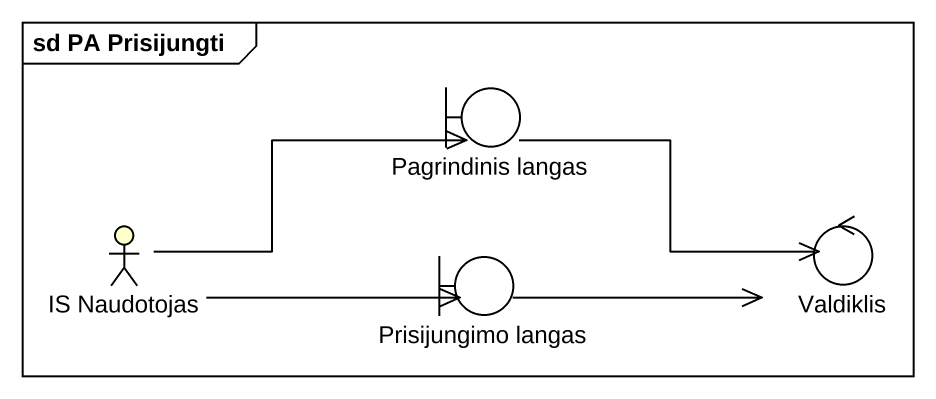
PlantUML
@startuml
mainframe sd PA Prisijungti
boundary "Pagrindinis langas" as Pagrindinis_langas
actor "IS Naudotojas" as IS_Naudotojas #FFFFCC
boundary "Prisijungimo langas" as Prisijungimo_langas
control Valdiklis
Pagrindinis_langas -right-> Valdiklis
IS_Naudotojas -right-> Pagrindinis_langas
IS_Naudotojas -right-> Prisijungimo_langas
Prisijungimo_langas -right-> Valdiklis
@enduml
